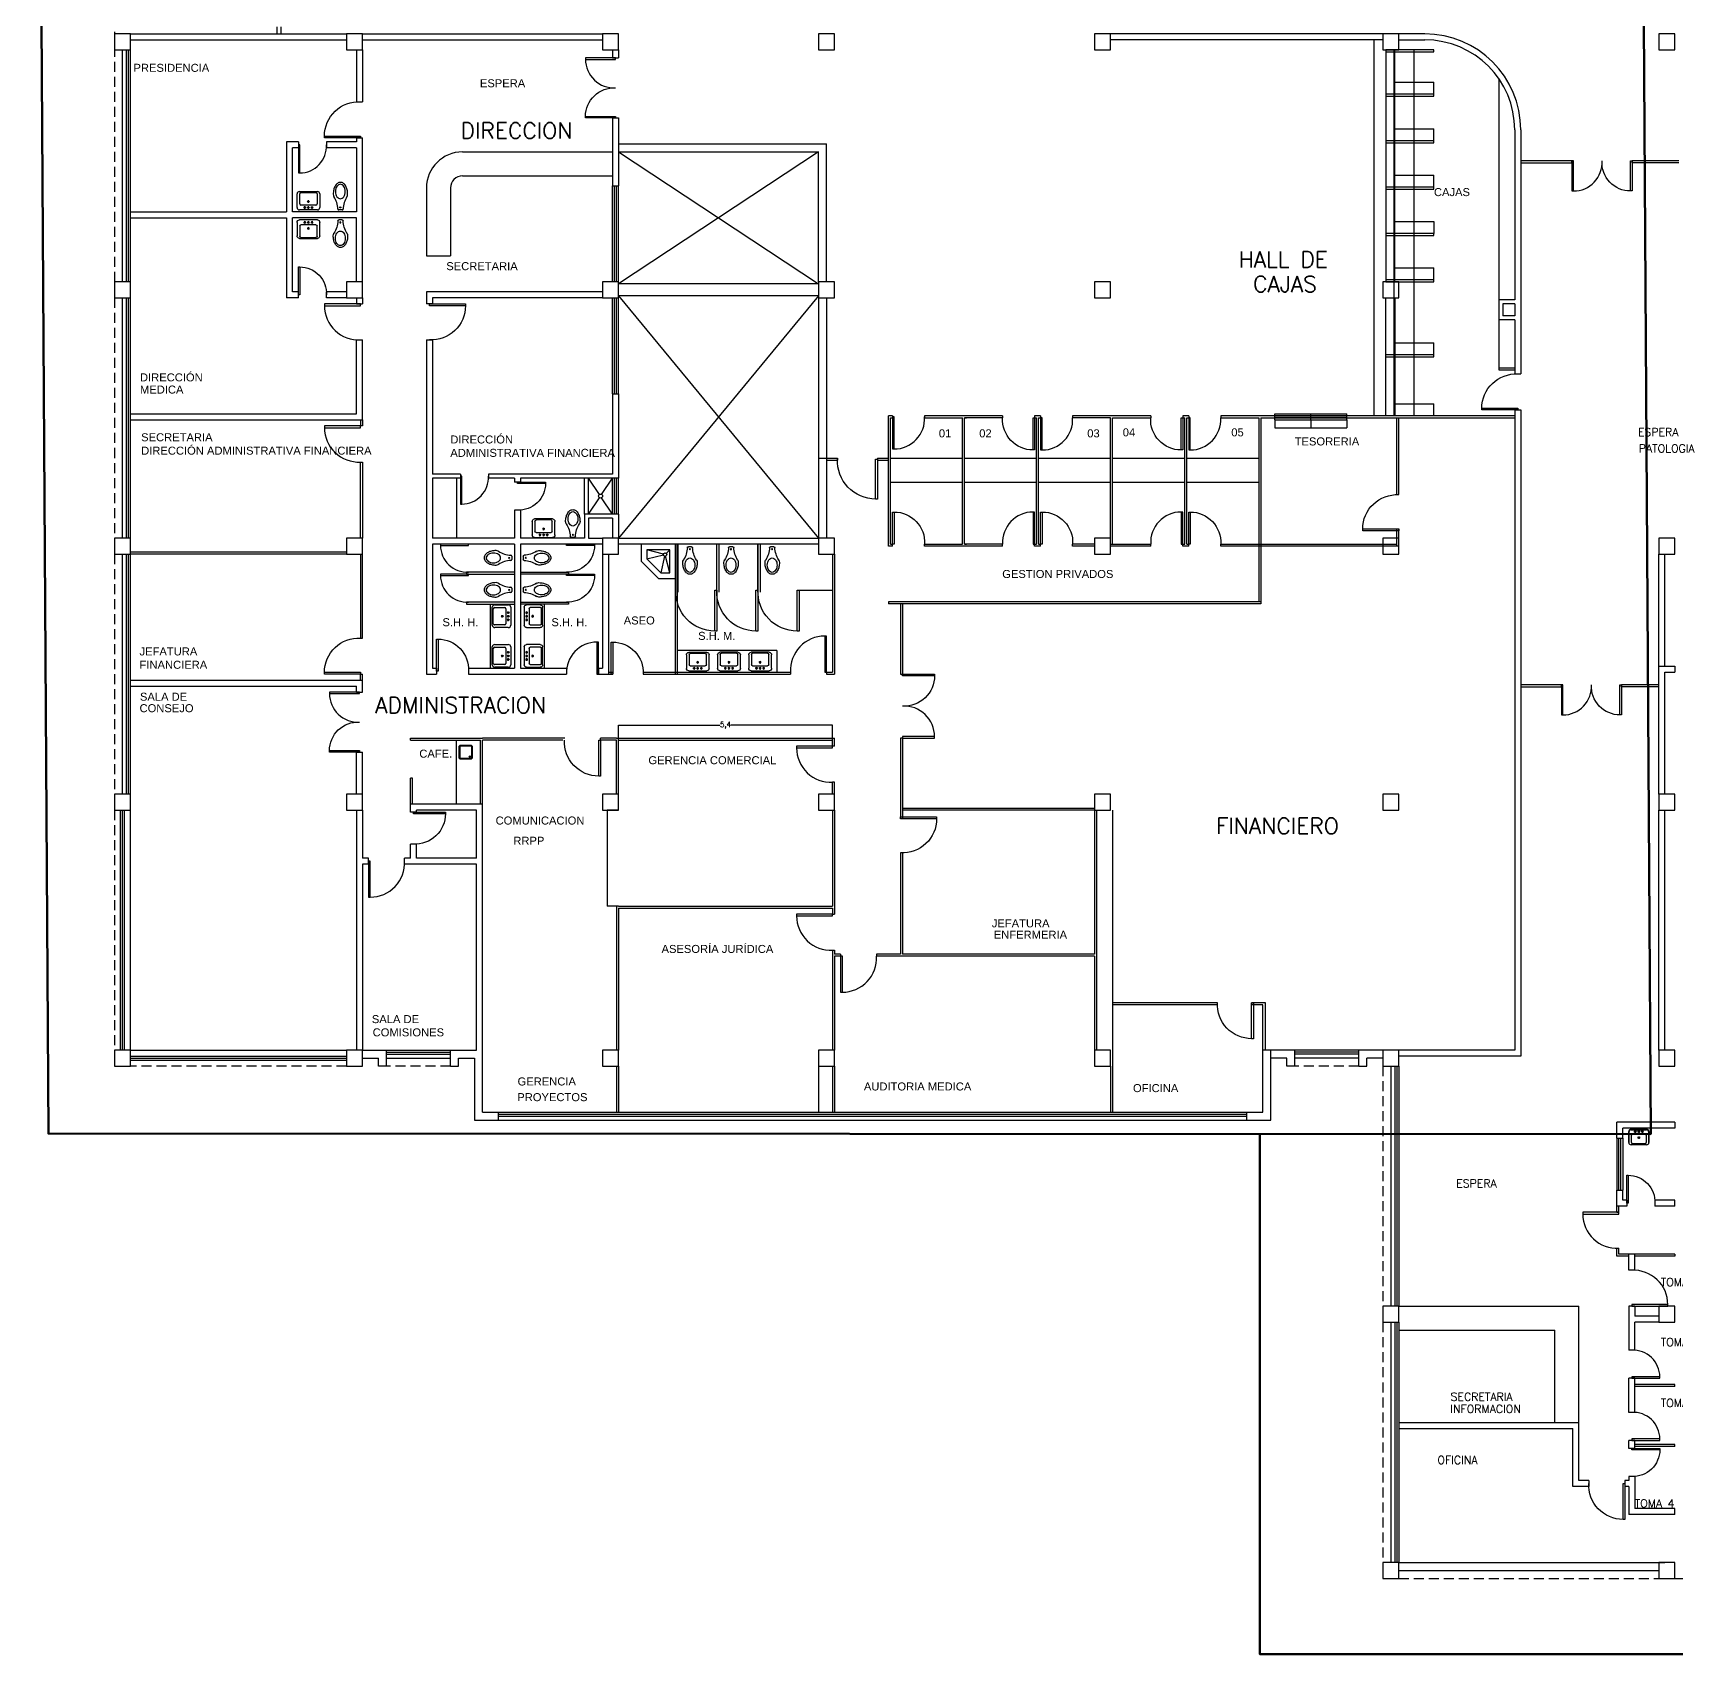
# Model space of a CAD drawing. Header units: metres. Extents: x 51 to 18146, y -212 to 18074.
# Drawn here: x 92.65 to 133.72, y 50 to 90.52 of the extents above; entities that cross this region are included whole.
import ezdxf

# ---------------------------------------------------------------- set-up
doc = ezdxf.new("R2010")
doc.units = ezdxf.units.M
doc.linetypes.add('DASHED', pattern=[0.75, 0.5, -0.25])
doc.linetypes.add('HIDDEN', pattern=[0.375, 0.25, -0.125])
doc.layers.get('0').update_dxf_attribs({"color": 250})
doc.layers.get('DEFPOINTS').update_dxf_attribs({"color": 250})
for name, color, linetype in [('AY', 1, 'Continuous'), ('COL', 2, 'Continuous'), ('MU', 1, 'Continuous'), ('NO', 250, 'Continuous'), ('PA', 7, 'Continuous'), ('PU', 1, 'Continuous'), ('ROTULADO', 7, 'Continuous'), ('SA', 1, 'Continuous'), ('TA', 3, 'Continuous'), ('VE', 5, 'Continuous')]:
    doc.layers.add(name, color=color, linetype=linetype)
doc.layers.add('ZONAS', color=20, linetype='Continuous', lineweight=50)
doc.layers.get('0').freeze()
doc.styles.add('ROMANS', font='romans', dxfattribs={"height": 0.13})
doc.styles.get("Standard").update_dxf_attribs({"font": 'arial.ttf'})
doc.dimstyles.new('ISO-25', dxfattribs={"dimscale": 0.001, "dimtxt": 2.5, "dimasz": 2.5, "dimexe": 1.25, "dimexo": 0.625, "dimtad": 1, "dimtxsty": 'Standard', "dimcen": 2.5, "dimadec": 0, "dimazin": 0, "dimtfac": 1, "dimtmove": 0, "dimatfit": 3, "dimfxl": 1, "dimarcsym": 0})
doc.dimstyles.get("Standard").update_dxf_attribs({"dimscale": 0.001, "dimtxt": 0.13, "dimasz": 0.18, "dimexe": 0.18, "dimexo": 0.0625, "dimgap": 0.09, "dimtad": 0, "dimtih": 1, "dimtoh": 1, "dimdec": 1, "dimzin": 0, "dimdsep": 46, "dimlunit": 6, "dimtxsty": 'ROMANS', "dimcen": 0.09, "dimadec": 0, "dimazin": 0, "dimtfac": 1, "dimtdec": 1, "dimtofl": 0, "dimtmove": 0, "dimatfit": 2, "dimfxl": 1, "dimtolj": 1, "dimtzin": 0, "dimarcsym": 0})

# ---------------------------------------------------------------- blocks, each defined once
blk = doc.blocks.new('P-DE')
at = {"color": 0}
blk.add_lwpolyline([(-0.05, 1), (-0.05, 0), (0, 0), (0, 1), (-0.05, 1, 0.429311), (-1, 0, 3.280951)], format="xyb", dxfattribs=at)
blk = doc.blocks.new('LAVABO')
at = {"color": 0}
for p, q in [((-0.267, -0.149), (-0.267, 0.191)), ((-0.207, 0.251), (0.243, 0.251)), ((-0.2, -0.154), (-0.2, 0.101)), ((-0.17, 0.131), (0.205, 0.131)), ((-0.042, 0.191), (-0.102, 0.191)), ((-0.072, 0.221), (-0.072, 0.161)), ((0.048, 0.191), (-0.012, 0.191)), ((0.048, 0.041), (-0.012, 0.041)), ((0.018, 0.221), (0.018, 0.161)), ((0.018, 0.071), (0.018, 0.011)), ((0.138, 0.191), (0.078, 0.191)), ((0.108, 0.221), (0.108, 0.161)), ((0.235, 0.101), (0.235, -0.154)), ((0.303, 0.191), (0.303, -0.149)), ((0.243, -0.209), (-0.207, -0.209)), ((0.205, -0.184), (-0.17, -0.184))]:
    blk.add_line(p, q, dxfattribs=at)
for centre in [(-0.072, 0.191), (0.018, 0.191), (0.018, 0.041), (0.108, 0.191)]:
    blk.add_circle(centre, 0.02, dxfattribs=at)
for centre, radius, start, end in [((-0.207, 0.191), 0.06, 90, 180), ((-0.17, 0.101), 0.03, 90, 180), ((0.205, 0.101), 0.03, 0, 90), ((0.243, 0.191), 0.06, 0, 90), ((-0.207, -0.149), 0.06, 180, 270), ((-0.17, -0.154), 0.03, 180, 270), ((0.205, -0.154), 0.03, 270, 0), ((0.243, -0.149), 0.06, 270, 0)]:
    blk.add_arc(centre, radius, start, end, dxfattribs=at)
blk = doc.blocks.new('AS-14')
at = {"color": 0}
blk.add_line((-0.046, 0.483), (0.036, 0.483), dxfattribs=at)
for points in [[(-0.162, 0.158, 0.022879), (-0.17, 0.146, 0.128162), (-0.185, 0.088, 0.055069), (-0.173, -0.023, 0.068879), (-0.14, -0.11, 0.105724), (-0.079, -0.182, 0.165058), (-0.005, -0.207, 0.165058), (0.069, -0.182, 0.105724), (0.13, -0.11, 0.068879), (0.163, -0.023, 0.055069), (0.175, 0.088, 0.128162)], [(0.175, 0.088, 0.128162), (0.16, 0.146, 0.022879), (0.152, 0.158, 0.085166)]]:
    blk.add_lwpolyline(points, format="xyb", dxfattribs=at)
blk.add_lwpolyline([(-0.125, 0.023, 0.068446), (-0.116, -0.049, 0.080596), (-0.09, -0.105, 0.107056), (-0.047, -0.145, 0.138156), (-0.003, -0.158, 0.138156), (0.041, -0.145, 0.107056), (0.083, -0.105, 0.080596), (0.109, -0.049, 0.068446), (0.119, 0.023, 0.068446), (0.109, 0.095, 0.080596), (0.083, 0.151, 0.107056), (0.041, 0.191, 0.138156), (-0.003, 0.203, 0.138156), (-0.047, 0.191, 0.107056), (-0.09, 0.151, 0.080596), (-0.116, 0.095, 0.068446)], format="xyb", close=True, dxfattribs=at)
blk.add_circle((-0.002, 0.42), 0.0125, dxfattribs=at)
for centre, radius, start, end in [((-0.7, 0.487), 0.63, 327.6068, 357.4769), ((-0.046, 0.458), 0.025, 90, 177.4769), ((0.036, 0.458), 0.025, 2.5231, 90), ((0.69, 0.487), 0.63, 182.5231, 212.3932)]:
    blk.add_arc(centre, radius, start, end, dxfattribs=at)
blk = doc.blocks.new('-COL40-')
at = {"color": 0}
blk.add_lwpolyline([(-0.2, 0.2), (-0.2, -0.2), (0.2, -0.2), (0.2, 0.2)], close=True, dxfattribs=at)
blk = doc.blocks.new('P-IZ')
at = {"color": 0}
blk.add_lwpolyline([(0.05, 1), (0.05, 0), (0, 0), (0, 1), (0.05, 1, -0.429311), (1, 0, -3.280951)], format="xyb", dxfattribs=at)
blk = doc.blocks.new('AS-03')
at = {"color": 0}
for p, q in [((-0.278, -0.098), (-0.278, 0.242)), ((-0.218, 0.302), (0.232, 0.302)), ((-0.211, -0.103), (-0.211, 0.152)), ((-0.181, 0.182), (0.194, 0.182)), ((-0.053, 0.242), (-0.113, 0.242)), ((-0.083, 0.272), (-0.083, 0.212)), ((0.037, 0.242), (-0.023, 0.242)), ((0.037, 0.092), (-0.023, 0.092)), ((0.007, 0.272), (0.007, 0.212)), ((0.007, 0.122), (0.007, 0.062)), ((0.127, 0.242), (0.067, 0.242)), ((0.097, 0.272), (0.097, 0.212)), ((0.224, 0.152), (0.224, -0.103)), ((0.292, 0.242), (0.292, -0.098)), ((0.232, -0.158), (-0.218, -0.158)), ((0.194, -0.133), (-0.181, -0.133))]:
    blk.add_line(p, q, dxfattribs=at)
for centre in [(-0.083, 0.242), (0.007, 0.242), (0.007, 0.092), (0.097, 0.242)]:
    blk.add_circle(centre, 0.02, dxfattribs=at)
for centre, radius, start, end in [((-0.218, 0.242), 0.06, 90, 180), ((-0.181, 0.152), 0.03, 90, 180), ((0.194, 0.152), 0.03, 0, 90), ((0.232, 0.242), 0.06, 0, 90), ((-0.218, -0.098), 0.06, 180, 270), ((-0.181, -0.103), 0.03, 180, 270), ((0.194, -0.103), 0.03, 270, 0), ((0.232, -0.098), 0.06, 270, 0)]:
    blk.add_arc(centre, radius, start, end, dxfattribs=at)
blk = doc.blocks.new('AS-19')
at = {"color": 0}
for points in [[(-0.173, 0.161), (-0.173, -0.129), (-0.148, -0.154), (0.142, -0.154), (0.167, -0.129), (0.167, 0.161), (0.142, 0.186), (-0.148, 0.186)], [(-0.153, 0.153), (-0.153, -0.12), (-0.14, -0.134), (0.133, -0.134), (0.147, -0.12), (0.147, 0.153), (0.133, 0.166), (-0.14, 0.166)]]:
    blk.add_lwpolyline(points, close=True, dxfattribs=at)
blk.add_circle((0.111, 0.127), 0.02, dxfattribs=at)
blk = doc.blocks.new('-MP')
at = {"color": 0}
for points in [[(-0.475, 0.5), (-0.475, 0), (-0.5, 0), (-0.5, 0.5), (-0.475, 0.5, -0.429311), (0, 0, -3.280951)], [(0.475, 0.5), (0.475, 0), (0.5, 0), (0.5, 0.5), (0.475, 0.5, 0.429311), (0, 0, 3.280951)]]:
    blk.add_lwpolyline(points, format="xyb", dxfattribs=at)
blk = doc.blocks.new('AS-01')
at = {"color": 0}
for p, q in [((-0.246, -0.098), (-0.246, 0.172)), ((-0.233, -0.135), (-0.233, 0.172)), ((-0.186, 0.232), (0.199, 0.232)), ((-0.186, 0.219), (0.199, 0.219)), ((-0.178, -0.103), (-0.178, 0.082)), ((-0.148, 0.112), (0.162, 0.112)), ((-0.053, 0.172), (-0.113, 0.172)), ((-0.083, 0.202), (-0.083, 0.142)), ((0.037, 0.172), (-0.023, 0.172)), ((0.037, 0.022), (-0.023, 0.022)), ((0.007, 0.202), (0.007, 0.142)), ((0.007, 0.052), (0.007, -0.008)), ((0.127, 0.172), (0.067, 0.172)), ((0.097, 0.202), (0.097, 0.142)), ((0.192, 0.082), (0.192, -0.103)), ((0.247, 0.172), (0.247, -0.135)), ((0.259, 0.172), (0.259, -0.098)), ((0.199, -0.158), (-0.186, -0.158)), ((0.162, -0.133), (-0.148, -0.133))]:
    blk.add_line(p, q, dxfattribs=at)
for centre in [(-0.083, 0.172), (0.007, 0.172), (0.007, 0.022), (0.097, 0.172)]:
    blk.add_circle(centre, 0.02, dxfattribs=at)
for centre, radius, start, end in [((-0.186, 0.172), 0.06, 90, 180), ((-0.186, 0.172), 0.0475, 90, 180), ((-0.148, 0.082), 0.03, 90, 180), ((0.162, 0.082), 0.03, 0, 90), ((0.199, 0.172), 0.06, 0, 90), ((0.199, 0.172), 0.0475, 0, 90), ((-0.186, -0.098), 0.06, 180, 270), ((-0.148, -0.103), 0.03, 180, 270), ((0.162, -0.103), 0.03, 270, 0), ((0.199, -0.098), 0.06, 270, 0)]:
    blk.add_arc(centre, radius, start, end, dxfattribs=at)
blk = doc.blocks.new('Ventanilla')
at = {"layer": 'PA', "color": 15}
for p, q in [((-0.9, -0.095), (-0.9, 0.055)), ((0, -0.095), (0, 0.055))]:
    blk.add_line(p, q, dxfattribs=at)
at = {"layer": 'VE', "color": 15}
for p, q in [((-0.9, 0.055), (0, 0.055)), ((-0.9, 0), (0, 0)), ((-0.9, -0.04), (0, -0.04)), ((-0.9, -0.095), (0, -0.095)), ((-0.9, -0.095), (-0.9, -0.295)), ((-0.9, -0.295), (0, -0.295)), ((0, -0.095), (0, -0.295))]:
    blk.add_line(p, q, dxfattribs=at)
blk = doc.blocks.new('AS-21')
at = {"color": 0}
for p, q in [((0.3, 0.6), (0, 0.6)), ((0.6, 0.3), (0.3, 0.6)), ((0.259, 0.5), (0.1, 0.5)), ((0.1, 0.5), (0.1, 0.1)), ((0.1, 0.5), (0.177, 0.213)), ((0.192, 0.213), (0.259, 0.5)), ((0.5, 0.259), (0.259, 0.5)), ((0.1, 0.1), (0.164, 0.164)), ((0.1, 0.1), (0.5, 0.1)), ((0.5, 0.259), (0.213, 0.191)), ((0.213, 0.177), (0.5, 0.1))]:
    blk.add_line(p, q, dxfattribs=at)
for points in [[(0.6, 0), (0.6, 0.3)], [(0.5, 0.1), (0.5, 0.259)]]:
    blk.add_lwpolyline(points, dxfattribs=at)
blk.add_circle((0.185, 0.185), 0.0292, dxfattribs=at)
blk = doc.blocks.new('*D244')
at = {"layer": 'DEFPOINTS', "color": 0, "transparency": 16777216}
for p in [(107.284, 71.097), (107, 68.697), (107.284, 68.697)]:
    blk.add_point(p, dxfattribs=at)
at = {"layer": 'ROTULADO', "color": 0, "lineweight": -2, "transparency": 16777216}
for p, q in [((107.283, 71.097), (106.998, 71.097)), ((107, 71.094), (107, 68.699)), ((107.283, 68.697), (106.998, 68.697))]:
    blk.add_line(p, q, dxfattribs=at)
at = {"layer": 'ROTULADO', "color": 0, "transparency": 16777216}
for points in [[(106.999, 71.094), (107, 71.094), (107, 71.097)], [(106.999, 68.699), (107, 68.699), (107, 68.697)]]:
    blk.add_solid(points, dxfattribs=at)
at = {"layer": 'ROTULADO', "color": 0, "transparency": 16777216, "insert": (106.998, 69.897), "char_height": 0.0025, "attachment_point": 5, "rotation": 90}
blk.add_mtext('2,4', dxfattribs=at)
blk = doc.blocks.new('*D247')
at = {"layer": 'DEFPOINTS', "color": 0, "transparency": 16777216}
for p in [(112.634, 73.218), (107.284, 72.847), (112.634, 72.847)]:
    blk.add_point(p, dxfattribs=at)
at = {"layer": 'ROTULADO', "color": 0, "lineweight": -2, "transparency": 16777216}
for p, q in [((107.284, 72.847), (107.284, 73.218)), ((107.284, 73.218), (109.82, 73.218)), ((112.634, 73.218), (110.098, 73.218)), ((112.634, 72.847), (112.634, 73.218))]:
    blk.add_line(p, q, dxfattribs=at)
at = {"layer": 'ROTULADO', "color": 0, "transparency": 16777216}
for points in [[(107.284, 73.218), (107.284, 73.218), (107.284, 73.218)], [(112.634, 73.218), (112.634, 73.218), (112.634, 73.218)]]:
    blk.add_solid(points, dxfattribs=at)
at = {"layer": 'ROTULADO', "color": 0, "transparency": 16777216, "insert": (109.959, 73.218), "char_height": 0.13, "attachment_point": 5, "style": 'ROMANS'}
blk.add_mtext('\\A1;5,4', dxfattribs=at)

msp = doc.modelspace()

# ---------------------------------------------------------------- linework, layer by layer
at = {"layer": 'AY', "color": 0, "linetype": 'HIDDEN'}
for p, q in [((94.684, 90.547), (94.684, 84.297)), ((94.684, 83.897), (94.684, 77.897)), ((94.684, 77.497), (94.684, 71.497)), ((94.684, 71.097), (94.684, 65.097)), ((100.484, 64.697), (95.084, 64.697)), ((103.084, 64.697), (101.484, 64.697)), ((125.784, 64.697), (124.184, 64.697)), ((126.384, 64.697), (126.384, 58.697)), ((126.384, 58.297), (126.384, 52.297)), ((126.784, 51.897), (133.284, 51.897)), ((133.684, 51.897), (139.284, 51.897))]:
    msp.add_line(p, q, dxfattribs=at)
at = {"layer": 'AY', "color": 0}
for p, q in [((107.284, 87.547), (112.284, 84.247)), ((112.284, 87.547), (107.284, 84.247)), ((112.284, 84.247), (107.284, 84.247)), ((112.284, 83.947), (107.284, 77.897)), ((107.284, 83.947), (112.284, 77.897)), ((112.284, 83.947), (107.284, 83.947))]:
    msp.add_line(p, q, dxfattribs=at)
at = {"layer": 'MU', "color": 0}
for p, q in [((126.164, 90.347), (126.164, 80.947)), ((126.464, 90.097), (126.464, 84.297)), ((126.664, 90.097), (126.664, 80.947)), ((126.674, 90.097), (126.674, 84.297)), ((127.164, 90.097), (127.164, 80.947)), ((127.164, 89.287), (127.664, 89.287)), ((127.664, 88.987), (127.664, 89.287)), ((129.284, 89.377), (129.284, 82.147)), ((127.164, 88.127), (127.664, 88.127)), ((127.664, 87.827), (127.664, 88.127)), ((127.164, 86.967), (127.664, 86.967)), ((127.664, 86.667), (127.664, 86.967)), ((127.164, 85.807), (127.664, 85.807)), ((127.164, 84.647), (127.664, 84.647)), ((127.664, 84.347), (127.664, 84.647)), ((126.454, 83.897), (126.454, 80.947)), ((126.684, 83.897), (126.684, 80.947)), ((127.164, 82.772), (127.664, 82.772)), ((127.664, 82.472), (127.664, 82.772)), ((127.164, 81.247), (127.664, 81.247)), ((127.664, 80.947), (127.664, 81.247)), ((114.084, 79.897), (115.884, 79.897)), ((115.934, 79.897), (117.734, 79.897)), ((117.784, 79.897), (119.584, 79.897)), ((119.634, 79.897), (121.434, 79.897)), ((121.484, 79.897), (123.284, 79.897)), ((103.234, 79.397), (103.234, 77.897)), ((114.084, 79.297), (115.884, 79.297)), ((115.934, 79.297), (117.734, 79.297)), ((117.784, 79.297), (119.584, 79.297)), ((119.634, 79.297), (121.434, 79.297)), ((121.484, 79.297), (123.284, 79.297)), ((104.084, 74.647), (104.084, 76.247)), ((105.434, 74.647), (105.434, 76.247)), ((111.241, 75.087), (108.761, 75.087)), ((103.234, 71.247), (103.234, 72.847)), ((119.634, 71.097), (119.634, 63.547)), ((112.284, 64.697), (112.284, 63.547)), ((126.784, 58.697), (131.284, 58.697)), ((131.284, 55.797), (131.284, 58.697)), ((126.784, 58.097), (130.684, 58.097)), ((130.684, 55.797), (130.684, 58.097))]:
    msp.add_line(p, q, dxfattribs=at)
at = {"layer": 'MU', "color": 0, "linetype": 'DASHED'}
for p, q in [((126.664, 89.287), (127.164, 89.287)), ((126.664, 88.127), (127.164, 88.127)), ((126.664, 86.967), (127.164, 86.967)), ((126.664, 85.807), (127.164, 85.807)), ((126.664, 84.647), (127.164, 84.647)), ((126.664, 82.772), (127.164, 82.772)), ((126.664, 81.247), (127.164, 81.247))]:
    msp.add_line(p, q, dxfattribs=at)
at = {"layer": 'NO'}
for p, q in [((98.744, 90.672), (98.744, 90.497)), ((98.844, 90.672), (98.844, 90.497)), ((126.734, 78.982), (126.734, 80.897)), ((126.784, 78.981), (126.784, 80.897)), ((126.734, 77.697), (126.734, 78.126)), ((126.784, 77.697), (126.784, 78.126)), ((108.711, 74.497), (108.711, 77.747)), ((108.761, 74.497), (108.761, 77.747)), ((111.747, 76.597), (112.634, 76.597)), ((123.334, 76.306), (114.034, 76.306)), ((114.034, 76.306), (114.034, 76.256)), ((123.334, 76.256), (114.034, 76.256)), ((111.241, 75.087), (111.241, 74.547)), ((114.334, 74.497), (114.384, 74.497)), ((114.384, 72.897), (114.334, 72.897)), ((122.252, 66.285), (119.634, 66.285)), ((122.251, 66.235), (119.634, 66.235)), ((123.453, 66.285), (123.107, 66.285)), ((123.384, 66.235), (123.107, 66.235)), ((119.584, 64.697), (119.584, 63.547))]:
    msp.add_line(p, q, dxfattribs=at)
at = {"layer": 'PA', "color": 0}
for p, q in [((95.084, 90.497), (100.484, 90.497)), ((100.884, 90.497), (106.884, 90.497)), ((126.384, 90.497), (119.584, 90.497)), ((127.434, 90.497), (126.784, 90.497)), ((95.084, 90.347), (100.484, 90.347)), ((100.734, 90.097), (100.734, 88.797)), ((100.884, 90.347), (106.884, 90.347)), ((100.884, 90.097), (100.884, 88.797)), ((107.134, 90.097), (107.134, 89.897)), ((107.284, 90.097), (107.284, 89.897)), ((126.384, 90.347), (119.584, 90.347)), ((126.784, 90.347), (127.434, 90.347)), ((107.134, 89.897), (107.284, 89.897)), ((100.734, 88.797), (100.884, 88.797)), ((107.134, 88.397), (107.134, 86.697)), ((107.134, 88.397), (107.284, 88.397)), ((107.284, 88.397), (107.284, 86.697)), ((100.734, 87.897), (100.734, 87.797)), ((100.734, 87.897), (100.884, 87.897)), ((100.884, 84.297), (100.884, 87.897)), ((129.684, 88.097), (129.684, 83.847)), ((129.834, 88.097), (129.834, 81.997)), ((99.284, 87.797), (98.984, 87.797)), ((98.984, 87.797), (98.984, 86.047)), ((99.284, 87.647), (99.134, 87.647)), ((99.134, 86.047), (99.134, 87.647)), ((99.284, 87.797), (99.284, 87.647)), ((99.984, 87.797), (99.984, 87.647)), ((100.734, 87.797), (99.984, 87.797)), ((100.734, 87.647), (99.984, 87.647)), ((100.734, 87.647), (100.734, 86.047)), ((107.134, 86.697), (107.284, 86.697)), ((95.084, 86.047), (98.984, 86.047)), ((95.084, 85.897), (98.984, 85.897)), ((98.984, 85.897), (98.984, 83.897)), ((100.734, 86.047), (99.134, 86.047)), ((100.734, 85.897), (99.134, 85.897)), ((99.134, 84.047), (99.134, 85.897)), ((100.734, 84.297), (100.734, 85.897)), ((127.664, 85.807), (127.664, 85.507)), ((99.284, 83.897), (98.984, 83.897)), ((99.284, 84.047), (99.134, 84.047)), ((99.284, 83.897), (99.284, 84.047)), ((99.984, 83.897), (99.984, 84.047)), ((100.484, 84.047), (99.984, 84.047)), ((100.484, 83.897), (99.984, 83.897)), ((100.734, 83.897), (100.734, 83.747)), ((100.884, 83.897), (100.884, 83.747)), ((106.884, 84.047), (102.484, 84.047)), ((102.484, 84.047), (102.484, 83.747)), ((106.884, 83.897), (102.634, 83.897)), ((102.634, 83.897), (102.634, 83.747)), ((129.284, 83.847), (129.284, 83.347)), ((129.684, 83.847), (129.284, 83.847)), ((100.734, 83.747), (100.884, 83.747)), ((102.634, 83.747), (102.484, 83.747)), ((129.384, 83.747), (129.384, 83.447)), ((129.684, 83.747), (129.384, 83.747)), ((129.684, 83.447), (129.384, 83.447)), ((129.684, 83.747), (129.684, 83.447)), ((129.684, 83.347), (129.284, 83.347)), ((129.684, 83.347), (129.684, 81.997)), ((100.734, 82.847), (100.884, 82.847)), ((100.734, 80.997), (100.734, 82.847)), ((100.884, 80.847), (100.884, 82.847)), ((102.484, 82.847), (102.484, 74.497)), ((102.484, 82.847), (102.634, 82.847)), ((102.634, 82.847), (102.634, 79.497)), ((129.684, 81.997), (129.834, 81.997)), ((107.134, 81.497), (107.284, 81.497)), ((107.134, 81.497), (107.134, 79.497)), ((107.284, 81.497), (107.284, 79.397)), ((95.084, 80.997), (100.734, 80.997)), ((129.684, 81.097), (129.834, 81.097)), ((129.684, 81.097), (129.684, 65.097)), ((129.834, 81.097), (129.834, 64.947)), ((95.084, 80.847), (100.884, 80.847)), ((112.284, 79.897), (112.484, 79.897)), ((112.284, 79.897), (112.284, 77.897)), ((112.484, 79.897), (112.484, 77.897)), ((103.334, 79.497), (102.634, 79.497)), ((103.334, 79.397), (102.634, 79.397)), ((102.634, 79.397), (102.634, 77.897)), ((103.334, 79.497), (103.334, 79.397)), ((107.134, 79.497), (104.034, 79.497)), ((104.034, 79.497), (104.034, 79.397)), ((104.684, 79.397), (104.034, 79.397)), ((104.684, 79.397), (104.684, 79.297)), ((104.834, 79.297), (104.684, 79.297)), ((107.284, 79.397), (104.834, 79.397)), ((104.834, 79.397), (104.834, 79.297)), ((104.834, 78.597), (104.684, 78.597)), ((104.684, 78.597), (104.684, 77.897)), ((104.834, 78.597), (104.834, 77.897)), ((106.434, 78.497), (106.434, 77.897)), ((107.284, 78.497), (106.434, 78.497)), ((107.284, 78.497), (107.284, 77.897)), ((106.534, 78.397), (106.534, 77.897)), ((107.134, 78.397), (106.534, 78.397)), ((107.134, 78.397), (107.134, 77.897)), ((104.684, 77.897), (102.634, 77.897)), ((104.684, 77.747), (102.634, 77.747)), ((102.634, 77.747), (102.634, 74.647)), ((104.684, 77.747), (104.684, 74.647)), ((106.434, 77.897), (104.834, 77.897)), ((104.834, 77.747), (104.834, 74.647)), ((106.884, 77.747), (104.834, 77.747)), ((106.534, 77.897), (106.884, 77.897)), ((112.284, 77.747), (107.284, 77.747)), ((106.884, 77.497), (106.884, 74.647)), ((107.034, 77.497), (107.034, 74.497)), ((133.284, 71.497), (133.284, 77.497)), ((133.434, 74.697), (133.434, 77.497)), ((95.084, 74.347), (100.884, 74.347)), ((100.884, 74.047), (100.884, 74.347)), ((102.484, 74.497), (102.734, 74.497)), ((102.634, 74.647), (102.734, 74.647)), ((102.734, 74.647), (102.734, 74.497)), ((103.534, 74.647), (104.684, 74.647)), ((103.534, 74.647), (103.534, 74.497)), ((103.534, 74.497), (105.984, 74.497)), ((104.834, 74.647), (105.984, 74.647)), ((105.984, 74.647), (105.984, 74.497)), ((106.784, 74.647), (106.884, 74.647)), ((106.784, 74.647), (106.784, 74.497)), ((106.784, 74.497), (107.034, 74.497)), ((133.284, 74.697), (133.684, 74.697)), ((133.434, 71.497), (133.434, 74.547)), ((133.434, 74.547), (133.684, 74.547)), ((133.684, 74.697), (133.684, 74.547)), ((95.084, 74.197), (100.734, 74.197)), ((100.734, 74.047), (100.734, 74.197)), ((100.734, 74.047), (100.884, 74.047)), ((100.734, 72.547), (100.884, 72.547)), ((100.734, 71.497), (100.734, 72.547)), ((100.884, 71.497), (100.884, 72.547)), ((100.734, 71.097), (100.734, 65.097)), ((100.884, 71.097), (100.884, 69.897)), ((102.084, 71.047), (102.084, 71.247)), ((103.884, 71.247), (102.084, 71.247)), ((102.234, 71.047), (102.234, 71.097)), ((103.734, 71.097), (102.234, 71.097)), ((103.734, 69.897), (103.734, 71.097)), ((103.884, 63.547), (103.884, 71.247)), ((133.284, 65.097), (133.284, 71.097)), ((133.434, 65.097), (133.434, 71.097)), ((102.234, 71.047), (102.084, 71.047)), ((102.234, 70.247), (102.084, 70.247)), ((102.084, 69.897), (102.084, 70.247)), ((102.234, 69.897), (102.234, 70.247)), ((101.034, 69.897), (100.884, 69.897)), ((101.034, 69.747), (101.034, 69.897)), ((102.084, 69.897), (101.934, 69.897)), ((101.934, 69.747), (101.934, 69.897)), ((103.734, 69.897), (102.234, 69.897)), ((101.034, 69.747), (100.884, 69.747)), ((100.884, 69.747), (100.884, 65.097)), ((102.084, 69.747), (101.934, 69.747)), ((103.734, 69.747), (102.084, 69.747)), ((103.734, 65.097), (103.734, 69.747)), ((123.384, 65.097), (123.384, 66.235)), ((123.453, 65.097), (123.453, 66.285)), ((100.884, 65.097), (101.484, 65.097)), ((100.884, 64.897), (101.284, 64.897)), ((101.284, 64.697), (101.284, 64.897)), ((101.484, 64.697), (101.484, 65.097)), ((103.084, 65.097), (103.734, 65.097)), ((103.084, 64.697), (103.084, 65.097)), ((103.284, 64.697), (103.284, 64.897)), ((103.284, 64.897), (103.684, 64.897)), ((103.684, 64.897), (103.684, 63.347)), ((123.384, 63.547), (123.384, 65.097)), ((124.184, 65.097), (123.384, 65.097)), ((123.584, 63.347), (123.584, 65.097)), ((123.984, 64.897), (123.584, 64.897)), ((123.984, 64.697), (123.984, 64.897)), ((124.184, 64.697), (124.184, 65.097)), ((126.384, 65.097), (125.784, 65.097)), ((125.784, 64.697), (125.784, 65.097)), ((125.984, 64.697), (125.984, 64.897)), ((126.384, 64.897), (125.984, 64.897)), ((129.684, 65.097), (126.784, 65.097)), ((129.834, 64.947), (126.784, 64.947)), ((101.484, 64.697), (101.284, 64.697)), ((103.084, 64.697), (103.284, 64.697)), ((124.184, 64.697), (123.984, 64.697)), ((125.784, 64.697), (125.984, 64.697)), ((103.684, 63.347), (104.284, 63.347)), ((103.884, 63.547), (104.284, 63.547)), ((104.284, 63.347), (104.284, 63.547)), ((122.984, 63.347), (122.984, 63.547)), ((122.984, 63.547), (123.384, 63.547)), ((122.984, 63.347), (123.584, 63.347)), ((132.234, 62.897), (132.234, 63.297)), ((133.684, 63.297), (132.234, 63.297)), ((133.684, 63.297), (133.684, 63.147)), ((132.234, 62.897), (132.384, 62.897)), ((132.384, 62.897), (132.384, 63.147)), ((133.684, 63.147), (132.384, 63.147)), ((132.234, 61.197), (132.234, 61.597)), ((132.234, 61.597), (132.384, 61.597)), ((132.484, 61.197), (132.234, 61.197)), ((132.384, 61.347), (132.384, 61.597)), ((132.484, 61.347), (132.384, 61.347)), ((132.484, 61.347), (132.484, 61.197)), ((133.184, 61.347), (133.184, 61.197)), ((133.684, 61.347), (133.184, 61.347)), ((133.684, 61.197), (133.184, 61.197)), ((133.684, 61.197), (133.684, 61.347)), ((132.534, 59.597), (132.534, 59.997)), ((132.684, 59.997), (132.534, 59.997)), ((132.684, 59.597), (132.684, 59.997)), ((132.684, 59.597), (132.534, 59.597)), ((132.684, 58.697), (132.534, 58.697)), ((132.534, 58.697), (132.534, 57.597)), ((132.684, 58.697), (132.684, 58.447)), ((133.284, 58.447), (132.684, 58.447)), ((133.284, 58.297), (132.684, 58.297)), ((132.684, 57.597), (132.684, 58.297)), ((132.684, 57.597), (132.534, 57.597)), ((132.684, 56.897), (132.534, 56.897)), ((132.534, 56.047), (132.534, 56.897)), ((132.684, 56.047), (132.684, 56.897)), ((132.684, 56.047), (132.534, 56.047)), ((126.784, 55.797), (131.284, 55.797)), ((126.784, 55.647), (131.134, 55.647)), ((131.134, 54.197), (131.134, 55.647)), ((131.284, 54.347), (131.284, 55.797)), ((132.684, 55.347), (132.534, 55.347)), ((132.534, 55.147), (132.534, 55.347)), ((132.684, 55.147), (132.534, 55.147)), ((132.684, 55.147), (132.684, 55.347)), ((131.534, 54.347), (131.284, 54.347)), ((131.534, 54.347), (131.534, 54.197)), ((132.534, 54.347), (132.434, 54.347)), ((132.434, 54.347), (132.434, 54.197)), ((132.684, 54.447), (132.534, 54.447)), ((132.534, 54.447), (132.534, 54.347)), ((132.684, 54.447), (132.684, 53.647)), ((131.534, 54.197), (131.134, 54.197)), ((132.534, 54.197), (132.434, 54.197)), ((132.534, 54.197), (132.534, 53.497)), ((133.684, 53.497), (132.534, 53.497)), ((133.684, 53.647), (132.684, 53.647)), ((133.684, 53.497), (133.684, 53.647)), ((126.784, 52.297), (133.434, 52.297)), ((126.784, 52.097), (133.284, 52.097))]:
    msp.add_line(p, q, dxfattribs=at)
at = {"layer": 'PA', "color": 15}
for radius in [2.4, 2.25]:
    msp.add_arc((127.434, 88.097), radius, 0, 90, dxfattribs=at)
at = {"layer": 'SA', "color": 15}
for p, q in [((106.434, 78.497), (106.434, 79.397)), ((106.534, 78.497), (106.534, 79.397)), ((106.806, 78.988), (106.534, 79.397)), ((106.862, 78.988), (107.134, 79.397)), ((106.534, 78.497), (106.806, 78.905)), ((107.134, 78.497), (106.862, 78.905))]:
    msp.add_line(p, q, dxfattribs=at)
msp.add_circle((106.834, 78.947), 0.05, dxfattribs=at)
at = {"layer": 'TA', "color": 0}
for p, q in [((103.384, 87.547), (107.134, 87.547)), ((107.284, 87.747), (112.484, 87.747)), ((107.284, 87.547), (112.284, 87.547)), ((112.284, 84.297), (112.284, 87.547)), ((112.484, 84.297), (112.484, 87.747)), ((103.384, 86.947), (107.134, 86.947)), ((102.484, 86.647), (102.484, 84.947)), ((103.084, 86.647), (103.084, 84.947)), ((102.484, 84.947), (103.084, 84.947)), ((112.284, 83.897), (112.284, 79.897)), ((112.484, 83.897), (112.484, 79.897)), ((129.284, 82.147), (129.684, 82.147)), ((129.284, 82.147), (129.284, 82.097)), ((129.284, 82.097), (129.684, 82.097)), ((114.034, 77.697), (114.034, 80.947)), ((114.134, 80.947), (114.034, 80.947)), ((114.084, 80.947), (114.034, 80.947)), ((114.134, 80.947), (114.134, 80.897)), ((114.934, 80.947), (114.934, 80.897)), ((115.984, 80.947), (114.934, 80.947)), ((115.934, 80.947), (115.884, 80.947)), ((116.884, 80.947), (115.934, 80.947)), ((116.884, 80.947), (116.884, 80.897)), ((117.834, 80.947), (117.684, 80.947)), ((117.684, 80.947), (117.684, 80.897)), ((117.784, 80.947), (117.734, 80.947)), ((117.834, 80.947), (117.834, 80.897)), ((119.584, 80.947), (118.634, 80.947)), ((118.634, 80.947), (118.634, 80.897)), ((120.584, 80.947), (119.584, 80.947)), ((119.634, 80.947), (119.584, 80.947)), ((120.584, 80.947), (120.584, 80.897)), ((121.384, 80.947), (121.384, 80.897)), ((121.534, 80.947), (121.384, 80.947)), ((121.484, 80.947), (121.434, 80.947)), ((121.534, 80.947), (121.534, 80.897)), ((129.684, 80.947), (122.334, 80.947)), ((122.334, 80.947), (122.334, 80.897)), ((100.834, 80.847), (100.834, 80.697)), ((100.884, 80.697), (100.834, 80.697)), ((100.884, 80.847), (100.884, 80.697)), ((114.084, 77.747), (114.084, 80.897)), ((114.084, 80.897), (114.134, 80.897)), ((114.934, 80.897), (115.884, 80.897)), ((115.884, 77.747), (115.884, 80.897)), ((115.934, 77.747), (115.934, 80.897)), ((116.884, 80.897), (115.934, 80.897)), ((115.934, 80.897), (115.984, 80.897)), ((117.684, 80.897), (117.734, 80.897)), ((117.734, 77.747), (117.734, 80.897)), ((117.784, 77.747), (117.784, 80.897)), ((117.784, 80.897), (117.834, 80.897)), ((119.584, 80.897), (118.634, 80.897)), ((119.584, 77.897), (119.584, 80.897)), ((119.634, 77.747), (119.634, 80.897)), ((119.634, 80.897), (120.584, 80.897)), ((121.384, 80.897), (121.434, 80.897)), ((121.434, 77.747), (121.434, 80.897)), ((121.484, 77.747), (121.484, 80.897)), ((121.484, 80.897), (121.534, 80.897)), ((122.334, 80.897), (123.284, 80.897)), ((123.284, 80.897), (123.284, 76.306)), ((123.334, 80.897), (123.334, 76.256)), ((123.334, 80.897), (129.684, 80.897)), ((100.834, 79.797), (100.884, 79.797)), ((100.834, 77.897), (100.834, 79.797)), ((100.884, 79.797), (100.884, 77.897)), ((112.484, 79.897), (112.759, 79.897)), ((112.484, 79.847), (112.759, 79.847)), ((112.759, 79.897), (112.759, 79.847)), ((113.759, 79.897), (114.034, 79.897)), ((113.759, 79.897), (113.759, 79.847)), ((113.759, 79.847), (114.034, 79.847)), ((108.715, 76.547), (108.715, 77.747)), ((108.765, 77.747), (108.765, 76.547)), ((109.743, 76.547), (109.743, 77.747)), ((109.743, 76.547), (109.743, 77.747)), ((109.793, 77.747), (109.793, 76.547)), ((110.77, 76.547), (110.77, 77.747)), ((110.771, 76.547), (110.771, 77.747)), ((110.821, 77.747), (110.821, 76.547)), ((114.134, 77.697), (114.034, 77.697)), ((114.084, 77.747), (114.134, 77.747)), ((114.134, 77.697), (114.134, 77.747)), ((114.934, 77.747), (115.884, 77.747)), ((114.934, 77.697), (114.934, 77.747)), ((115.984, 77.697), (114.934, 77.697)), ((116.884, 77.747), (115.934, 77.747)), ((115.934, 77.747), (115.984, 77.747)), ((116.884, 77.697), (115.934, 77.697)), ((116.884, 77.697), (116.884, 77.747)), ((117.684, 77.747), (117.734, 77.747)), ((117.684, 77.697), (117.684, 77.747)), ((117.834, 77.697), (117.684, 77.697)), ((117.784, 77.747), (117.834, 77.747)), ((117.834, 77.697), (117.834, 77.747)), ((119.184, 77.747), (118.634, 77.747)), ((118.634, 77.697), (118.634, 77.747)), ((119.184, 77.697), (118.634, 77.697)), ((119.584, 77.747), (120.584, 77.747)), ((120.584, 77.697), (119.584, 77.697)), ((120.584, 77.697), (120.584, 77.747)), ((121.384, 77.697), (121.384, 77.747)), ((121.384, 77.747), (121.434, 77.747)), ((121.534, 77.697), (121.384, 77.697)), ((121.484, 77.747), (121.534, 77.747)), ((121.534, 77.697), (121.534, 77.747)), ((122.334, 77.697), (122.334, 77.747)), ((122.334, 77.747), (126.734, 77.747)), ((126.784, 77.697), (122.334, 77.697)), ((100.484, 77.547), (95.084, 77.547)), ((100.484, 77.497), (95.084, 77.497)), ((100.834, 77.497), (100.834, 75.397)), ((100.884, 75.397), (100.884, 77.497)), ((112.634, 77.497), (112.634, 74.547)), ((112.634, 77.497), (112.684, 77.497)), ((112.684, 77.497), (112.684, 74.497)), ((103.484, 77.047), (103.484, 76.997)), ((104.684, 77.047), (103.484, 77.047)), ((103.484, 76.997), (104.684, 76.997)), ((104.834, 77.047), (106.034, 77.047)), ((106.034, 76.997), (104.834, 76.997)), ((106.034, 77.047), (106.034, 76.997)), ((103.484, 76.297), (103.484, 76.247)), ((104.684, 76.297), (103.484, 76.297)), ((103.484, 76.247), (104.684, 76.247)), ((104.834, 76.297), (106.034, 76.297)), ((106.034, 76.247), (104.834, 76.247)), ((106.034, 76.297), (106.034, 76.247)), ((114.334, 76.256), (114.334, 74.497)), ((114.384, 76.256), (114.384, 74.497)), ((100.834, 75.397), (100.884, 75.397)), ((100.834, 74.347), (100.834, 74.497)), ((100.834, 74.497), (100.884, 74.497)), ((100.884, 74.347), (100.884, 74.497)), ((107.034, 74.547), (107.141, 74.547)), ((107.034, 74.497), (107.141, 74.497)), ((107.901, 74.497), (111.584, 74.497)), ((107.902, 74.547), (111.584, 74.547)), ((111.584, 74.547), (111.584, 74.497)), ((112.484, 74.547), (112.634, 74.547)), ((112.484, 74.547), (112.484, 74.497)), ((112.484, 74.497), (112.684, 74.497)), ((102.084, 72.847), (102.084, 72.897)), ((102.084, 72.897), (103.884, 72.897)), ((102.084, 72.847), (103.834, 72.847)), ((103.834, 71.247), (103.834, 72.847)), ((105.94, 72.897), (103.884, 72.897)), ((103.884, 71.247), (103.884, 72.847)), ((105.89, 72.847), (103.884, 72.847)), ((106.834, 72.847), (106.834, 72.897)), ((107.234, 72.897), (106.834, 72.897)), ((107.234, 72.847), (106.834, 72.847)), ((107.234, 72.897), (112.684, 72.897)), ((107.234, 71.497), (107.234, 72.847)), ((107.284, 72.847), (112.634, 72.847)), ((107.284, 71.497), (107.284, 72.847)), ((112.634, 72.697), (112.634, 72.847)), ((112.684, 72.697), (112.634, 72.697)), ((112.684, 72.697), (112.684, 72.897)), ((114.334, 72.897), (114.334, 70.881)), ((114.384, 72.897), (114.384, 70.881)), ((102.084, 71.247), (102.084, 71.897)), ((102.134, 71.897), (102.084, 71.897)), ((102.134, 71.247), (102.134, 71.897)), ((112.684, 71.797), (112.634, 71.797)), ((112.634, 71.497), (112.634, 71.797)), ((112.684, 71.497), (112.684, 71.797)), ((94.934, 65.097), (94.934, 71.097)), ((95.084, 65.097), (95.084, 71.097)), ((112.634, 71.097), (112.634, 68.697)), ((112.684, 71.097), (112.684, 68.497)), ((114.384, 71.147), (119.184, 71.147)), ((119.184, 71.097), (114.384, 71.097)), ((119.184, 71.097), (119.184, 67.497)), ((119.234, 71.097), (119.234, 65.097)), ((114.334, 70.026), (114.334, 67.497)), ((114.384, 70.025), (114.384, 67.497)), ((107.234, 68.699), (107.234, 65.097)), ((107.284, 68.697), (112.634, 68.697)), ((107.284, 68.647), (107.284, 65.097)), ((107.284, 68.647), (112.634, 68.647)), ((112.634, 68.647), (112.634, 68.497)), ((112.634, 68.497), (112.684, 68.497)), ((112.634, 67.597), (112.634, 65.097)), ((112.634, 67.597), (112.684, 67.597)), ((112.684, 67.597), (112.684, 67.497)), ((112.834, 67.497), (112.684, 67.497)), ((112.834, 67.447), (112.684, 67.447)), ((112.684, 67.447), (112.684, 65.097)), ((112.834, 67.497), (112.834, 67.447)), ((113.734, 67.497), (113.734, 67.447)), ((114.334, 67.497), (113.734, 67.497)), ((119.184, 67.447), (113.734, 67.447)), ((119.184, 67.497), (114.384, 67.497)), ((119.184, 67.447), (119.184, 65.097)), ((95.084, 65.097), (100.484, 65.097)), ((95.084, 64.947), (100.484, 64.947)), ((107.234, 64.697), (107.234, 63.547)), ((107.284, 64.697), (107.284, 63.547)), ((112.634, 64.697), (112.634, 63.547)), ((112.684, 64.697), (112.684, 63.547)), ((132.234, 61.047), (132.234, 61.197)), ((132.284, 61.047), (132.284, 61.197)), ((132.234, 61.047), (132.284, 61.047)), ((132.234, 60.147), (132.284, 60.147)), ((132.234, 59.947), (132.234, 60.147)), ((132.284, 59.997), (132.284, 60.147)), ((132.534, 59.997), (132.284, 59.997)), ((133.684, 59.997), (132.684, 59.997)), ((133.684, 59.997), (133.684, 59.947)), ((132.534, 59.947), (132.234, 59.947)), ((133.684, 59.947), (132.684, 59.947)), ((133.684, 56.747), (132.684, 56.747)), ((133.684, 56.697), (132.684, 56.697)), ((133.684, 56.697), (133.684, 56.747)), ((133.684, 55.247), (132.684, 55.247)), ((133.684, 55.197), (132.684, 55.197)), ((133.684, 55.197), (133.684, 55.247))]:
    msp.add_line(p, q, dxfattribs=at)
at = {"layer": 'TA', "color": 15}
for points in [[(126.464, 90.097), (126.464, 90.047), (127.664, 90.047), (127.664, 90.097)], [(126.464, 88.987), (126.464, 88.937), (127.664, 88.937), (127.664, 88.987)], [(126.464, 87.827), (126.464, 87.777), (127.664, 87.777), (127.664, 87.827)], [(126.464, 86.667), (126.464, 86.617), (127.664, 86.617), (127.664, 86.667)], [(126.464, 85.507), (126.464, 85.457), (127.664, 85.457), (127.664, 85.507)], [(126.464, 84.347), (126.464, 84.297), (127.664, 84.297), (127.664, 84.347)]]:
    msp.add_lwpolyline(points, close=True, dxfattribs=at)
msp.add_lwpolyline([(126.464, 82.422), (127.664, 82.422), (127.664, 82.472), (126.464, 82.472)], dxfattribs=at)
for radius in [0.9, 0.3]:
    msp.add_arc((103.384, 86.647), radius, 90, 180, dxfattribs=at)
at = {"layer": 'VE', "color": 0}
for p, q in [((94.884, 84.297), (94.884, 90.097)), ((94.984, 84.297), (94.984, 90.097)), ((95.034, 84.297), (95.034, 90.097)), ((95.084, 84.297), (95.084, 90.097)), ((131.114, 87.32), (129.834, 87.32)), ((129.834, 87.27), (131.114, 87.27)), ((131.114, 87.27), (131.114, 87.32)), ((133.784, 87.32), (132.614, 87.32)), ((132.614, 87.27), (132.614, 87.32)), ((133.784, 87.27), (132.614, 87.27)), ((107.134, 84.297), (107.134, 86.697)), ((107.184, 84.297), (107.184, 86.697)), ((107.234, 84.297), (107.234, 86.697)), ((107.284, 84.297), (107.284, 86.697)), ((94.884, 77.897), (94.884, 83.897)), ((94.984, 77.897), (94.984, 83.897)), ((95.034, 77.897), (95.034, 83.897)), ((95.084, 77.897), (95.084, 83.897)), ((107.134, 81.497), (107.134, 83.897)), ((107.184, 81.497), (107.184, 83.897)), ((107.234, 81.497), (107.234, 83.897)), ((107.284, 81.497), (107.284, 83.897)), ((107.134, 78.497), (107.134, 79.397)), ((107.184, 78.497), (107.184, 79.397)), ((107.234, 78.497), (107.234, 79.397)), ((107.284, 78.497), (107.284, 79.397)), ((107.284, 77.897), (112.284, 77.897)), ((94.884, 71.497), (94.884, 77.497)), ((94.984, 71.497), (94.984, 77.497)), ((95.034, 71.497), (95.034, 77.497)), ((95.084, 71.497), (95.084, 77.497)), ((130.85, 74.226), (129.834, 74.226)), ((129.834, 74.176), (130.85, 74.176)), ((130.85, 74.176), (130.85, 74.226)), ((133.284, 74.226), (132.35, 74.226)), ((132.35, 74.176), (132.35, 74.226)), ((133.284, 74.176), (132.35, 74.176)), ((94.834, 65.097), (94.834, 71.097)), ((94.884, 65.097), (94.884, 71.097)), ((95.084, 64.897), (100.484, 64.897)), ((101.484, 65.097), (103.084, 65.097)), ((101.484, 65.047), (103.084, 65.047)), ((101.484, 64.997), (103.084, 64.997)), ((101.484, 64.897), (103.084, 64.897)), ((125.784, 65.097), (124.184, 65.097)), ((125.784, 65.047), (124.184, 65.047)), ((125.784, 64.997), (124.184, 64.997)), ((125.784, 64.897), (124.184, 64.897)), ((95.084, 64.847), (100.484, 64.847)), ((126.584, 64.697), (126.584, 58.697)), ((126.684, 64.697), (126.684, 58.697)), ((126.734, 64.697), (126.734, 58.697)), ((126.784, 64.697), (126.784, 58.697)), ((104.284, 63.547), (122.984, 63.547)), ((104.284, 63.497), (122.984, 63.497)), ((104.284, 63.447), (122.984, 63.447)), ((104.284, 63.347), (122.984, 63.347)), ((132.234, 62.897), (132.234, 61.597)), ((132.274, 62.897), (132.274, 61.597)), ((132.324, 62.897), (132.324, 61.597)), ((132.384, 62.897), (132.384, 61.597)), ((126.584, 58.297), (126.584, 52.297)), ((126.684, 58.297), (126.684, 52.297)), ((126.734, 58.297), (126.734, 52.297)), ((126.784, 58.297), (126.784, 52.297))]:
    msp.add_line(p, q, dxfattribs=at)
at = {"layer": 'ZONAS', "color": 8, "lineweight": 140}
msp.add_lwpolyline([(132.695, 125.188), (92.647, 125.188), (93.036, 63.013), (133.084, 63.003)], close=True, dxfattribs=at)
msp.add_lwpolyline([(174.979, 77.298), (174.979, 50.004), (123.309, 50.004), (123.312, 63.005)], dxfattribs=at)

# ---------------------------------------------------------------- block references
at = {"layer": 'COL', "color": 0}
for p in [(94.884, 90.297), (100.684, 90.297), (107.084, 90.297), (112.484, 90.297), (119.384, 90.297), (126.584, 90.297), (133.484, 90.297), (94.884, 84.097), (100.684, 84.097), (107.084, 84.097), (112.484, 84.097), (119.384, 84.097), (126.584, 84.097), (126.584, 84.097), (94.884, 77.697), (100.684, 77.697), (107.084, 77.697), (112.484, 77.697), (119.384, 77.697), (119.384, 77.697), (126.585, 77.695), (133.484, 77.697), (94.884, 71.297), (94.884, 71.297), (100.684, 71.297), (107.084, 71.297), (112.484, 71.297), (119.384, 71.297), (126.584, 71.297), (133.484, 71.297), (94.884, 64.897), (100.684, 64.897), (107.084, 64.897), (112.484, 64.897), (119.384, 64.897), (126.584, 64.897), (133.484, 64.897), (126.584, 58.497), (133.484, 58.497), (126.584, 52.097), (133.484, 52.097)]:
    msp.add_blockref('-COL40-', p, dxfattribs=at)
at = {"layer": 'NO'}
for p in [(124.583, 80.947), (125.483, 80.947)]:
    msp.add_blockref('Ventanilla', p, dxfattribs=at)
at = {"layer": 'PU', "color": 15}
for p, xscale, yscale, zscale, rotation in [((107.209, 89.147), 1.5, 1.5, 1.5, 90), ((131.864, 87.32), 1.5, 1.5, 1.5, 180), ((114.384, 73.696), 1.598306560491588, 1.598306560491588, 1.598306560491588, 270), ((100.809, 73.297), 1.5, 1.5, 1.5, 90), ((131.6, 74.226), 1.5, 1.5, 1.5, 180)]:
    msp.add_blockref('-MP', p, dxfattribs=dict(at, xscale=xscale, yscale=yscale, zscale=zscale, rotation=rotation))
at = {"layer": 'PU', "color": 0}
for name, p, xscale, yscale, zscale, rotation in [('P-IZ', (100.834, 87.897), 0.9, 0.9, 0.9, 90), ('P-DE', (99.284, 87.722), 0.7000000000000001, 0.7000000000000001, 0.7000000000000001, 180), ('P-IZ', (100.834, 83.747), -0.9, 0.9, 0.9, 90), ('P-IZ', (102.559, 83.747), 0.9, 0.9, 0.9, 270), ('P-IZ', (129.759, 81.097), 0.9, 0.9, 0.9, 90), ('P-IZ', (114.134, 80.922), -0.8, 0.8, 0.8, 180), ('P-IZ', (100.834, 80.697), -0.9, 0.9, 0.9, 90), ('P-IZ', (117.684, 80.897), 0.8, 0.8, 0.8, 180), ('P-IZ', (117.834, 80.897), -0.8, 0.8, 0.8, 180), ('P-IZ', (121.384, 80.897), 0.8, 0.8, 0.8, 180), ('P-IZ', (121.534, 80.897), -0.8, 0.8, 0.8, 180), ('P-DE', (103.334, 79.447), 0.7000000000000001, 0.7000000000000001, 0.7000000000000001, 180), ('P-DE', (104.759, 79.297), -0.7000000000000001, 0.7000000000000001, 0.7000000000000001, 270), ('P-IZ', (126.784, 78.081), 0.9, 0.9, 0.9, 90), ('P-DE', (103.534, 77.747), 0.7000000000000001, 0.7000000000000001, 0.7000000000000001, 90), ('P-DE', (105.984, 77.747), -0.7000000000000001, 0.7000000000000001, 0.7000000000000001, 270), ('P-DE', (103.534, 76.997), 0.7000000000000001, 0.7000000000000001, 0.7000000000000001, 90), ('P-DE', (105.984, 76.997), -0.7000000000000001, 0.7000000000000001, 0.7000000000000001, 270), ('P-DE', (109.743, 76.597), -1.026476723440854, 1.026476723440854, 1.026476723440854, 180), ('P-DE', (110.77, 76.597), -1.026476723440854, 1.026476723440854, 1.026476723440854, 180), ('P-DE', (111.798, 76.597), -1.026476723440854, 1.026476723440854, 1.026476723440854, 180), ('P-IZ', (100.834, 74.497), 0.9, 0.9, 0.9, 90), ('P-IZ', (106.834, 72.847), 0.9, 0.9, 0.9, 180), ('P-DE', (112.634, 72.697), 0.9, 0.9, 0.9, 90), ('P-IZ', (102.159, 71.047), 0.8, 0.8, 0.8, 270), ('P-DE', (114.334, 70.926), -0.9, 0.9, 0.9, 269.9999999999999), ('P-DE', (101.034, 69.822), 0.9, 0.9, 0.9, 180), ('P-DE', (112.634, 68.497), 0.9, 0.9, 0.9, 90), ('P-DE', (112.834, 67.447), 0.9, 0.9, 0.9, 180), ('P-IZ', (123.152, 66.285), 0.9, 0.9, 0.9, 180), ('P-IZ', (132.284, 61.047), -0.9, 0.9, 0.9, 90), ('P-IZ', (132.609, 58.697), -0.9, 0.9, 0.9, 270), ('P-IZ', (132.609, 56.897), -0.7000000000000001, 0.7000000000000001, 0.7000000000000001, 270), ('P-IZ', (132.609, 55.347), -0.7000000000000001, 0.7000000000000001, 0.7000000000000001, 270), ('P-IZ', (132.609, 55.147), 0.7000000000000001, 0.7000000000000001, 0.7000000000000001, 270), ('P-IZ', (132.434, 54.272), 0.9, 0.9, 0.9, 180)]:
    msp.add_blockref(name, p, dxfattribs=dict(at, xscale=xscale, yscale=yscale, zscale=zscale, rotation=rotation))
for name, p, xscale, yscale, zscale in [('P-DE', (99.284, 83.972), -0.7000000000000001, 0.7000000000000001, 0.7000000000000001), ('P-IZ', (114.134, 77.747), 0.8, 0.8, 0.8), ('P-IZ', (117.684, 77.747), -0.8, 0.8, 0.8), ('P-IZ', (117.834, 77.747), 0.8, 0.8, 0.8), ('P-IZ', (121.384, 77.747), -0.8, 0.8, 0.8), ('P-IZ', (121.534, 77.747), 0.8, 0.8, 0.8), ('P-IZ', (102.734, 74.572), 0.8, 0.8, 0.8), ('P-IZ', (106.784, 74.497), -0.8, 0.8, 0.8), ('P-IZ', (107.101, 74.497), 0.8, 0.8, 0.8), ('P-DE', (112.484, 74.547), 0.9, 0.9, 0.9), ('P-IZ', (132.484, 61.272), 0.7000000000000001, 0.7000000000000001, 0.7000000000000001)]:
    msp.add_blockref(name, p, dxfattribs=dict(at, xscale=xscale, yscale=yscale, zscale=zscale))
at = {"layer": 'PU', "color": 0, "rotation": 180}
msp.add_blockref('P-IZ', (113.759, 79.872), dxfattribs=at)
at = {"layer": 'SA', "color": 0}
for name, p, rotation in [('AS-14', (100.329, 86.579), 180), ('AS-14', (104.134, 77.397), 270), ('AS-14', (104.134, 76.597), 270), ('AS-03', (104.288, 75.95), 270), ('AS-03', (104.288, 74.958), 270)]:
    msp.add_blockref(name, p, dxfattribs=dict(at, rotation=rotation))
at = {"layer": 'SA', "color": 15}
for name, p, rotation in [('LAVABO', (99.552, 86.348), 180), ('AS-19', (103.448, 72.543), 270)]:
    msp.add_blockref(name, p, dxfattribs=dict(at, rotation=rotation))
at = {"layer": 'SA', "color": 15, "xscale": -1}
msp.add_blockref('LAVABO', (99.552, 85.595), dxfattribs=at)
at = {"layer": 'SA', "color": 0, "xscale": -1}
for p in [(100.329, 85.364), (109.065, 77.197), (110.093, 77.197), (111.121, 77.197)]:
    msp.add_blockref('AS-14', p, dxfattribs=at)
for name, p, rotation in [('AS-14', (106.147, 78.399), 180), ('AS-03', (105.404, 78.215), 180), ('AS-14', (105.384, 77.397), 90), ('AS-14', (105.384, 76.597), 90), ('AS-03', (105.23, 75.95), 90), ('AS-03', (105.23, 74.958), 90), ('AS-03', (109.257, 74.882), 180), ('AS-03', (110.038, 74.883), 180), ('AS-03', (110.816, 74.883), 180)]:
    msp.add_blockref(name, p, dxfattribs=dict(at, rotation=rotation))
at = {"layer": 'SA', "color": 15, "xscale": 1.434291099608276, "yscale": 1.434291099608276, "zscale": 1.434291099608276, "rotation": 180}
msp.add_blockref('AS-21', (108.711, 77.747), dxfattribs=at)
at = {"layer": 'SA', "color": 0}
msp.add_blockref('AS-01', (132.777, 62.891), dxfattribs=at)

# ---------------------------------------------------------------- texts
at = {"layer": 'NO', "color": 0}
for s, p in [('PRESIDENCIA', (95.162, 89.548)), ('ESPERA', (103.819, 89.162)), ('CAJAS', (127.664, 86.442)), ('SECRETARIA', (102.979, 84.591)), ('DIRECCIÓN', (95.324, 81.812)), ('MEDICA', (95.324, 81.507)), ('SECRETARIA', (95.353, 80.315)), ('DIRECCIÓN', (103.08, 80.26)), ('01', (115.29, 80.413)), ('02', (116.299, 80.413)), ('03', (118.999, 80.413)), ('04', (119.886, 80.438)), ('05', (122.599, 80.438)), ('DIRECCIÓN ADMINISTRATIVA FINANCIERA', (95.353, 79.981)), ('ADMINISTRATIVA FINANCIERA', (103.08, 79.926)), ('TESORERIA', (124.183, 80.211)), ('GESTION PRIVADOS', (116.874, 76.899)), ('S.H. H.', (102.883, 75.693)), ('S.H. H.', (105.606, 75.693)), ('ASEO', (107.414, 75.737)), ('JEFATURA', (95.313, 74.963)), ('S.H. M.', (109.274, 75.352)), ('FINANCIERA', (95.313, 74.63)), ('SALA DE', (95.323, 73.831)), ('CONSEJO', (95.313, 73.544)), ('CAFE.', (102.305, 72.408)), ('GERENCIA COMERCIAL ', (108.031, 72.244)), ('COMUNICACION', (104.212, 70.737)), ('RRPP', (104.655, 70.232)), ('JEFATURA', (116.613, 68.167)), ('ASESORÍA JURÍDICA', (108.359, 67.528)), ('ENFERMERIA', (116.663, 67.884)), ('SALA DE', (101.119, 65.774)), ('COMISIONES', (101.139, 65.443)), ('GERENCIA ', (104.761, 64.216)), ('AUDITORIA MEDICA', (113.416, 64.091)), ('OFICINA', (120.142, 64.05)), ('PROYECTOS', (104.754, 63.824))]:
    msp.add_text(s, height=0.2, dxfattribs=at).set_placement(p)
at = {"layer": 'NO', "color": 0, "style": 'ROMANS'}
for s, height, p in [('DIRECCION', 0.4, (103.338, 87.878)), ('HALL DE', 0.4, (122.784, 84.66)), ('CAJAS', 0.4, (123.146, 84.045)), ('ESPERA QUIMIOTERAPIA', 0.2, (132.763, 80.446)), ('PATOLOGIA', 0.2, (132.783, 80.037)), ('ADMINISTRACION', 0.4, (101.205, 73.521)), ('FINANCIERO', 0.4, (122.218, 70.502)), ('ESPERA', 0.2, (128.221, 61.668)), ('TOMA 1', 0.2, (133.332, 59.201)), ('TOMA 2', 0.2, (133.332, 57.702)), ('SECRETARIA', 0.2, (128.08, 56.336)), ('TOMA 3', 0.2, (133.332, 56.181)), ('INFORMACION', 0.2, (128.071, 56.034)), ('OFICINA', 0.2, (127.751, 54.756)), ('TOMA 4', 0.2, (132.681, 53.673))]:
    msp.add_text(s, height=height, dxfattribs=at).set_placement(p)

# ---------------------------------------------------------------- dimensions: what is measured, and where the dimension line sits
at = {"layer": 'ROTULADO'}
dim = msp.add_linear_dim(base=(112.634049101, 73.218038673), p1=(107.284049101, 72.846538408), p2=(112.634049101, 72.846538408), dimstyle='Standard', override={"dimscale": 0.001}, dxfattribs=at)
dim.commit()
dim.dimension.update_dxf_attribs({"geometry": '*D247', "text_midpoint": (109.959049101, 73.218038673)})
dim = msp.add_linear_dim(base=(107, 68.697), p1=(107.284, 71.097), p2=(107.284, 68.697), angle=90, dimstyle='ISO-25', override={"dimscale": 0.001}, dxfattribs=at)
dim.commit()
dim.dimension.update_dxf_attribs({"geometry": '*D244', "text_midpoint": (106.998, 69.897)})

doc.saveas('drawing.dxf')
